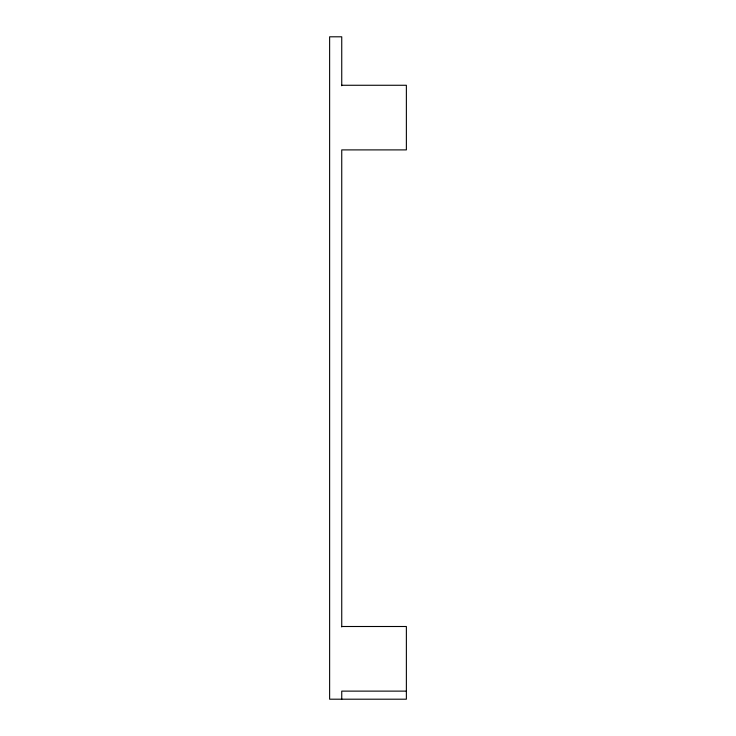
<?xml version="1.0" encoding="UTF-8"?>
<svg xmlns="http://www.w3.org/2000/svg" width="736" height="736" viewBox="0 0 736 736"><rect width="100%" height="100%" fill="white"/><g stroke="black" fill="none" stroke-linecap="round" stroke-linejoin="round"><path stroke-width="1.1" d="M341.743 85.266L406.373 85.266L406.373 149.896L341.743 149.896L341.743 626.943M341.743 626.502L406.373 626.502L406.373 699.2L329.627 699.2L329.627 36.8L341.743 36.8L341.743 85.772M406.373 691.122L341.743 691.122L341.743 699.2"/></g></svg>
